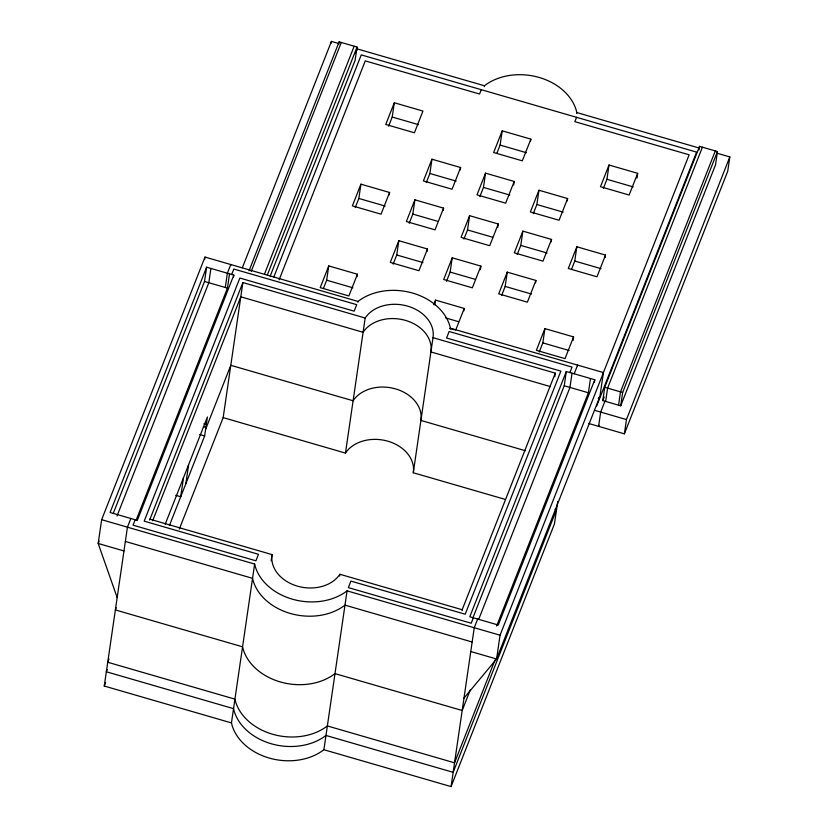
<?xml version="1.0" encoding="UTF-8"?>
<svg xmlns="http://www.w3.org/2000/svg" width="828" height="828" viewBox="0 0 828 828"><rect width="100%" height="100%" fill="white"/><g stroke="black" fill="none" stroke-linecap="round" stroke-linejoin="round"><path stroke-width="1.24" d="M169.44 525.428L204.63 435.983L207.404 416.97L165.165 524.31M463.98 698.139L496.572 659.005L599.938 396.364L603.405 372.579L450.422 328.219A54.068 41.535 8.3 0 0 412.748 293.112A54.068 41.535 8.3 0 0 357.986 301.423L205.002 257.063L101.647 519.694L98.18 543.478L117.172 597.568M557.472 503.155L554.429 523.958L451.074 786.6L323.893 749.723A54.068 41.535 8.3 0 1 269.131 758.024A54.068 41.535 8.3 0 1 231.457 722.916L104.266 686.039L127.44 527.177L130.855 518.494M149.64 520.036L242.873 282.545L365.169 318.014A36.039 27.697 8.3 0 1 407.614 306.132A36.039 27.697 8.3 0 1 432.992 337.679L555.288 373.138L554.76 376.709M204.64 259.557L205.002 257.063M113.198 513.515L204.516 281.468L206.607 267.196L233.827 275.093L233.486 277.473M210.902 268.438L208.822 282.71L117.027 515.958M183.485 477.746L180.711 496.769L175.795 495.351M185.834 483.749L188.608 464.725M225.299 287.492L227.379 273.219L230.795 264.536L230.67 265.426M136.134 520.16L227.452 288.113L229.532 273.84M179.293 529.102L223.167 417.622L242.873 282.545M231.457 722.916L254.631 564.054L101.647 519.694M331.159 43.18L331.428 41.4L337.876 43.273M338.776 44.267L339.128 41.845L357.044 47.041L355.098 60.361L270.187 276.117M271.149 560.846L272.06 554.605L149.764 519.146M357.085 49.773L357.22 48.883L484.411 85.76A54.068 41.535 8.3 0 1 539.163 77.459A54.068 41.535 8.3 0 1 576.837 112.567L698.294 147.777M323.52 288.196L326.667 280.195L328.747 265.923L357.417 274.234L357.065 276.614M355.243 207.58L358.845 198.441L360.925 184.168L389.584 192.479L389.243 194.859M357.862 302.313L357.986 301.423M388.611 126.166L392.213 117.027L394.294 102.755L422.953 111.066L414.414 132.77L385.755 124.459L394.294 102.755M223.167 417.622L345.462 453.092L365.169 318.014M339.625 576.05L339.884 574.27L462.179 609.729L462.045 610.619M323.893 749.723L347.067 590.861L500.05 635.221L496.572 659.005L470.78 651.522M393.145 264.111L396.736 254.972L398.817 240.7L427.476 249.011L427.134 251.391M409.229 223.229L412.82 214.09L414.9 199.817L443.57 208.128L443.218 210.509M426.265 182.626L429.867 173.487L431.947 159.214L460.606 167.525L460.264 169.906M434.876 304.88L435.569 300.129L464.229 308.44L463.887 310.81M505.008 499.346L413.286 472.757L432.992 337.679M446.551 281.209L450.142 272.07L452.233 257.798L480.892 266.109L480.375 269.68M484.276 86.65L484.411 85.76M450.287 329.109L450.422 328.219M463.918 239.085L467.52 229.946L469.6 215.684L498.259 223.995L497.742 227.555M479.867 196.557L483.459 187.418L485.539 173.145L514.198 181.456L513.681 185.027M496.966 153.087L500.112 145.086L502.192 130.824L530.862 139.135L530.51 141.505M501.582 295.555L505.173 286.416L507.253 272.143L535.913 280.454L535.571 282.834M517.189 254.538L520.781 245.398L522.861 231.126L551.531 239.437L551.179 241.817M451.074 786.6L474.247 627.738L477.663 619.054M533.273 213.655L536.865 204.516L538.956 190.243L567.615 198.554L567.263 200.935M539.235 352.014L542.826 342.875L544.907 328.602L573.566 336.913L573.048 340.484M576.712 113.457L576.837 112.567M571.62 269.048L574.767 261.048L576.847 246.775L605.506 255.086L605.154 257.467M472.912 617.812L564.23 385.765L566.311 371.503L594.783 379.752L594.442 382.132M572.044 373.159L569.954 387.432L478.646 619.479M557.637 501.965L557.73 501.364M577.478 365.997L577.602 365.096L574.187 373.78M603.343 188.432L606.934 179.293L609.015 165.02L637.684 173.331L636.991 178.082M496.614 626.03L588.408 392.772L590.488 378.51M602.794 400.607L604.73 387.287L699.546 146.359L717.462 151.545L715.516 164.865L620.71 405.803L602.794 400.607L604.212 397.016M605.661 401.435L607.597 388.125L702.413 147.187M618.557 405.182L620.503 391.861L715.309 150.924M620.71 405.803L622.646 392.482L717.462 151.545M588.553 423.439L624.384 433.831L626.465 419.568L729.82 156.927L716.924 153.18M699.018 149.992L699.546 146.359M729.82 156.927L727.74 171.189L624.384 433.831M206.607 267.196L110.083 512.47L137.313 520.367L233.827 275.093M99.122 541.077L98.18 543.478L123.972 550.962M135.161 519.746L133.029 525.169L255.914 560.804L258.471 554.294L144.186 521.154L239.851 278.042L354.146 311.183L356.702 304.673L233.817 269.038L231.685 274.472M242.376 267.682L331.428 41.4M116.22 607.762L115.371 609.936L242.563 646.813A54.068 41.535 8.3 0 0 280.237 681.92A54.068 41.535 8.3 0 0 334.988 673.619L462.179 710.496L470.418 689.579M249.031 270.787L339.128 41.845M152.662 520.76L240.793 296.817L363.078 332.276A36.039 27.697 8.3 0 1 405.534 320.405A36.039 27.697 8.3 0 1 430.912 351.941L550.341 386.572M251.184 271.418L341.281 42.466M108.168 661.168L107.733 662.255L234.924 699.132A54.068 41.535 8.3 0 0 272.598 734.239A54.068 41.535 8.3 0 0 327.36 725.939L454.541 762.816L495.009 659.988M108.592 660.082L109.017 658.995M107.205 669.593L106.346 671.767L233.537 708.644A54.068 41.535 8.3 0 0 271.211 743.751A54.068 41.535 8.3 0 0 325.973 735.45L453.154 772.327L556.509 509.696L555.081 509.272M264.546 273.954L354.177 46.202M104.266 686.039L105.653 682.52M205.603 429.339L230.795 365.303L353.09 400.773A36.039 27.697 8.3 0 1 395.546 388.891A36.039 27.697 8.3 0 1 420.914 420.438L525.335 450.711M267.413 274.792L357.044 47.041M355.616 52.951L357.22 48.883M273.861 276.935L361.246 54.886L696.586 152.124L596.646 406.082M279.119 279.802L365.262 60.889L479.557 94.03L481.265 89.683M328.747 265.923L320.208 287.637L348.867 295.948L357.417 274.234M360.925 184.168L352.386 205.872L381.046 214.183L389.584 192.479M398.817 240.7L390.278 262.404L418.937 270.715L427.476 249.011M414.9 199.817L406.362 221.531L435.021 229.842L443.57 208.128M431.947 159.214L423.408 180.928L452.067 189.239L460.606 167.525M433.769 304.694L435.569 300.129M452.233 257.798L443.684 279.502L472.353 287.813L480.892 266.109M485.539 173.145L477 194.849L505.66 203.16L514.198 181.456M502.192 130.824L493.654 152.528L522.313 160.839L530.862 139.135M469.6 215.684L461.061 237.388L489.721 245.699L498.259 223.995M455.69 330.144L464.229 308.44M522.861 231.126L514.323 252.83L542.982 261.141L551.531 239.437M538.956 190.243L530.406 211.947L559.076 220.258L567.615 198.554M507.253 272.143L498.715 293.847L527.374 302.158L535.913 280.454M576.567 117.317L574.849 121.664L689.144 154.805L500.05 635.221M576.847 246.775L568.298 268.479L596.967 276.79L605.506 255.086M609.015 165.02L600.476 186.724L629.135 195.035L637.684 173.331M544.907 328.602L536.368 350.316L565.027 358.627L573.566 336.913M462.179 609.729L555.288 373.138M566.311 371.503L469.786 616.777L498.259 625.026L594.783 379.752M473.368 617.812L471.236 623.236L348.34 587.601L350.906 581.09L465.201 614.231L560.866 371.13L446.571 337.99L449.138 331.479L572.024 367.114L569.892 372.538M604.937 401.228L600.673 412.085L598.592 426.348L599.017 425.271M598.302 398.32L599.938 396.364M500.112 145.086L526.391 152.704M392.213 117.027L418.482 124.645M606.934 179.293L633.213 186.911M483.459 187.418L509.737 195.035M429.867 173.487L456.135 181.104M536.865 204.516L563.144 212.134M358.845 198.441L385.113 206.058M412.82 214.09L437.898 221.366M467.52 229.946L492.598 237.222M520.781 245.398L547.06 253.016M574.767 261.048L601.035 268.665M396.736 254.972L423.004 262.59M505.173 286.416L531.452 294.033M450.142 272.07L475.231 279.336M326.667 280.195L352.945 287.813M542.826 342.875L569.105 350.492M445.433 317.859L458.567 321.668M449.718 328.416L454.5 329.792M604.73 387.287L622.646 392.482M204.516 281.468L227.452 288.113M564.23 385.765L588.408 392.772M594.939 410.419L626.465 419.568M203.833 423.874L206.296 424.578M203.419 426.72L205.872 427.434M199.724 434.555L204.63 435.983M125.359 541.45L252.55 578.327A54.068 41.535 8.3 0 0 290.224 613.434A54.068 41.535 8.3 0 0 344.986 605.133L472.167 642.01M345.462 453.092A36.039 27.697 8.3 0 1 387.918 441.21A36.039 27.697 8.3 0 1 413.286 472.757M347.067 590.861A54.068 41.535 8.3 0 1 292.305 599.161A54.068 41.535 8.3 0 1 254.631 564.054M339.884 574.27A36.039 27.697 8.3 0 1 297.428 586.141A36.039 27.697 8.3 0 1 272.06 554.605"/></g></svg>
